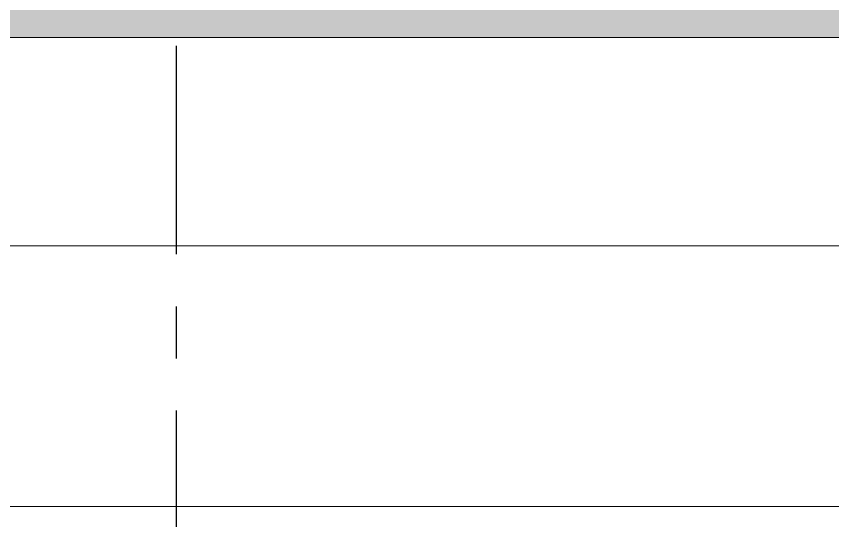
# Model space of a CAD drawing. Header units: inches. Extents: x -4110 to -1807, y 9775 to 11251.
# Drawn here: x -3787.707 to -3785.75, y 10344.743 to 10345.953 of the extents above; entities that cross this region are included whole.
import ezdxf

# ---------------------------------------------------------------- set-up
doc = ezdxf.new("R2010")
doc.units = ezdxf.units.IN
doc.header["$MEASUREMENT"] = 0
doc.linetypes.add('Grid Line 1_2_', pattern=[0.875, 0.5, -0.125, 0.125, -0.125])
for name, color, linetype, lineweight in [('0-1', 7, 'Continuous', 5), ('A-WALL', 113, 'Continuous', 18), ('A-WALL-PATT-4', 111, 'Continuous', 9), ('I-WALL-4', 2, 'Continuous', 5), ('S-GRID-1', 1, 'Grid Line 1_2_', 30)]:
    doc.layers.add(name, color=color, linetype=linetype, lineweight=lineweight)
pattern_1 = [(0, (0, 0), (20.48, 5.12), [0.845, -14.515, 0.845, -14.515, -81.92]), (0, (0, 0), (20.48, 5.12), [-30.72, 0.845, -29.875, 0.845, -14.515, -35.84]), (0, (0, 0), (20.48, 5.12), [-76.8, 0.845, -9.395, 0.845, -24.755]), (120, (7.68, 2.56), (-14.67405, 15.1762003), [0.845, -14.515, 0.845, -14.515, -81.92]), (120, (7.68, 2.56), (-14.67405, 15.1762003), [-30.72, 0.845, -29.875, 0.845, -14.515, -35.84]), (120, (7.68, 2.56), (-14.67405, 15.1762003), [-76.8, 0.845, -9.395, 0.845, -24.755]), (240, (10.24, 12.8), (-5.80595, -20.2962003), [0.845, -14.515, 0.845, -14.515, -81.92]), (240, (10.24, 12.8), (-5.80595, -20.2962003), [-30.72, 0.845, -29.875, 0.845, -14.515, -35.84]), (240, (10.24, 12.8), (-5.80595, -20.2962003), [-76.8, 0.845, -9.395, 0.845, -24.755])]

# ---------------------------------------------------------------- blocks, each defined once
blk = doc.blocks.new('CTR - 1st Phase - Structure_rvt-1-ENLARGED RCP - 3RD FLOOR PLAN - WEST')
at = {"layer": 'S-GRID-1'}
blk.add_line((-3787.3237, 9774.8819), (-3787.3237, 11217.9261), dxfattribs=at)

msp = doc.modelspace()

# ---------------------------------------------------------------- hatches: boundary and pattern name
at = {"layer": 'A-WALL-PATT-4'}
h = msp.add_hatch(dxfattribs=at)
h.set_pattern_fill('FP_30', color=256, style=0, pattern_type=2)
h.set_pattern_definition([(45, (0, 0), (-6.335677, 6.335677), []), (45, (0, 9.6), (-6.335677, 6.335677), [])])
h.paths.add_polyline_path([(-3554.9654, 10345.4019), (-3501.6737, 10345.4019), (-3501.6737, 10345.9019), (-3852.4737, 10345.9019), (-3852.4653, 10345.4019), (-3554.982, 10345.4019)], flags=0)
h = msp.add_hatch(dxfattribs=at)
h.set_pattern_fill('FP_1', color=256, style=0, pattern_type=2)
h.set_pattern_definition(pattern_1)
h.paths.add_polyline_path([(-3852.4737, 10344.7769), (-3852.4643, 10344.7769), (-3501.6737, 10344.7769), (-3501.6737, 10345.4019), (-3852.4737, 10345.4019)], flags=0)
h = msp.add_hatch(dxfattribs=at)
h.set_pattern_fill('FP_1', color=256, style=0, pattern_type=2)
h.set_pattern_definition(pattern_1)
h.paths.add_polyline_path([(-3515.1555, 10344.1519), (-3501.6737, 10344.1519), (-3501.6737, 10344.7769), (-3852.4737, 10344.7769), (-3852.4632, 10344.1519), (-3586.6943, 10344.1519), (-3586.6943, 10344.7723), (-3566.7418, 10344.7723), (-3566.7418, 10344.1519), (-3515.7805, 10344.1519)], flags=0)
at = {"layer": 'I-WALL-4'}
msp.add_hatch(color=256, dxfattribs=at).paths.add_polyline_path([(-3505.0683, 10345.9019), (-3501.6737, 10345.9019), (-3501.6737, 10346.4019), (-3852.4737, 10346.4019), (-3852.4662, 10345.9019), (-3509.6555, 10345.9019)], flags=0)

# ---------------------------------------------------------------- linework, layer by layer
at = {"layer": 'A-WALL'}
for p, q in [((-3852.4737, 10345.9019), (-3501.6737, 10345.9019)), ((-3852.4737, 10345.4019), (-3501.6737, 10345.4019)), ((-3852.4737, 10344.7769), (-3501.6737, 10344.7769))]:
    msp.add_line(p, q, dxfattribs=at)

# ---------------------------------------------------------------- block references
at = {"layer": '0-1'}
msp.add_blockref('CTR - 1st Phase - Structure_rvt-1-ENLARGED RCP - 3RD FLOOR PLAN - WEST', (0, 0), dxfattribs=at)

doc.saveas('drawing.dxf')
